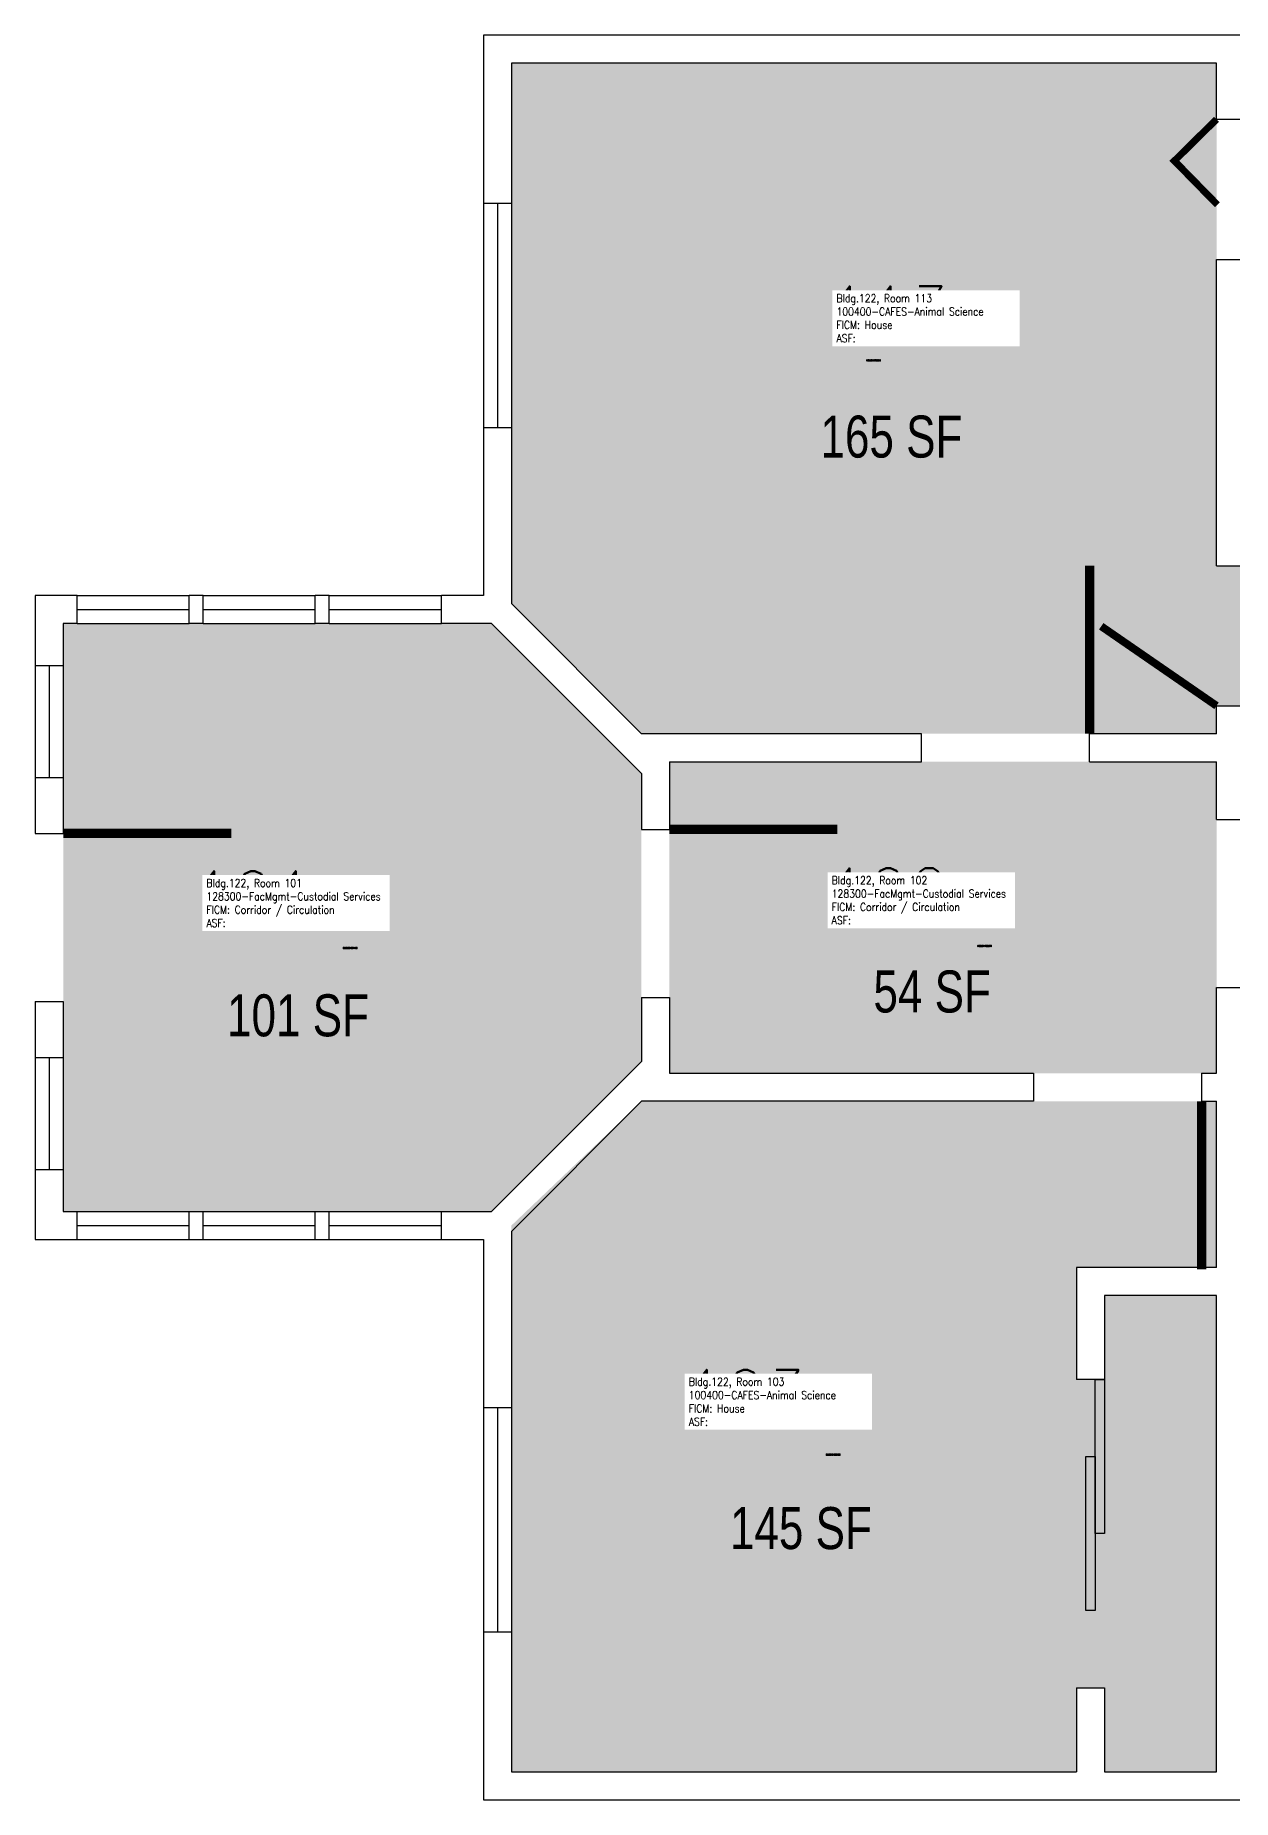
# Model space of a CAD drawing. Header units: inches. Extents: x -96 to 625, y -18 to 378.
# Drawn here: x -96 to 160.6, y 0 to 378 of the extents above; entities that cross this region are included whole.
import ezdxf
from ezdxf.enums import TextEntityAlignment as Align

# ---------------------------------------------------------------- set-up
doc = ezdxf.new("R2010")
doc.units = ezdxf.units.IN
doc.header["$LTSCALE"] = 10
doc.header["$MEASUREMENT"] = 0
for name, color, linetype in [('A-DOOR', 2, 'CONTINUOUS'), ('A-GLAZ', 1, 'CONTINUOUS'), ('A-GLAZ-SILL', 2, 'CONTINUOUS'), ('A-IDEN-RNUM', 7, 'CONTINUOUS'), ('A-IDEN-SNUM', 4, 'CONTINUOUS'), ('A-IDEN-VNUM', 4, 'CONTINUOUS'), ('A-WALL', 5, 'CONTINUOUS'), ('AREA-TEXT', 3, 'CONTINUOUS'), ('Rooms-Category-Color', 7, 'CONTINUOUS'), ('Rooms-College-Color', 7, 'CONTINUOUS'), ('Rooms-Department-Color', 7, 'CONTINUOUS'), ('Rooms-Division-Color', 7, 'CONTINUOUS'), ('Rooms-Information', 7, 'CONTINUOUS')]:
    doc.layers.add(name, color=color, linetype=linetype)
doc.styles.add('AREA', font='arial.ttf', dxfattribs={"width": 0.75, "height": 24})
doc.styles.add('ROOMSNUMBER', font='txt.shx', dxfattribs={"height": 0.03})
doc.styles.add('ROOMVNUMBER', font='simplex.shx', dxfattribs={"width": 0.85})

msp = doc.modelspace()

# ---------------------------------------------------------------- hatches: boundary and pattern name
at = {"layer": 'Rooms-Category-Color', "true_color": 0x728ef3}
for points in [[(157.09, 228.36), (157.09, 234.36), (163.09, 234.36), (163.09, 228.36), (217.09, 228.36), (217.09, 270.36), (163.09, 270.36), (163.09, 264.36), (157.09, 264.36), (157.09, 372), (6, 372), (6, 256.24), (33.88, 228.36)], [(157.09, 108), (133.09, 108), (133.09, 90), (127.09, 90), (127.09, 114), (157.09, 114), (157.09, 149.64), (33.88, 149.64), (6, 123), (6, 6), (127.09, 6), (127.09, 24), (133.09, 24), (133.09, 6), (157.09, 6), (157.09, 108), (133.09, 108)]]:
    msp.add_hatch(color=171, dxfattribs=at).paths.add_polyline_path(points)
at = {"layer": 'Rooms-Category-Color', "true_color": 0xadadad}
for points in [[(33.88, 158.12), (33.88, 219.88), (1.76, 252), (-90, 252), (-90, 126), (1.76, 126)], [(39.88, 222.36), (157.09, 222.36), (157.09, 155.64), (39.88, 155.64)]]:
    msp.add_hatch(color=253, dxfattribs=at).paths.add_polyline_path(points)
at = {"layer": 'Rooms-College-Color', "true_color": 0xadadad}
for points in [[(157.09, 228.36), (157.09, 234.36), (163.09, 234.36), (163.09, 228.36), (217.09, 228.36), (217.09, 270.36), (163.09, 270.36), (163.09, 264.36), (157.09, 264.36), (157.09, 372), (6, 372), (6, 256.24), (33.88, 228.36)], [(33.88, 158.12), (33.88, 219.88), (1.76, 252), (-90, 252), (-90, 126), (1.76, 126)], [(39.88, 222.36), (157.09, 222.36), (157.09, 155.64), (39.88, 155.64)], [(157.09, 108), (133.09, 108), (133.09, 90), (127.09, 90), (127.09, 114), (157.09, 114), (157.09, 149.64), (33.88, 149.64), (6, 123), (6, 6), (127.09, 6), (127.09, 24), (133.09, 24), (133.09, 6), (157.09, 6), (157.09, 108), (133.09, 108)]]:
    msp.add_hatch(color=253, dxfattribs=at).paths.add_polyline_path(points)
at = {"layer": 'Rooms-Department-Color', "true_color": 0xe3c5e1}
for points in [[(157.09, 228.36), (157.09, 234.36), (163.09, 234.36), (163.09, 228.36), (217.09, 228.36), (217.09, 270.36), (163.09, 270.36), (163.09, 264.36), (157.09, 264.36), (157.09, 372), (6, 372), (6, 256.24), (33.88, 228.36)], [(157.09, 108), (133.09, 108), (133.09, 90), (127.09, 90), (127.09, 114), (157.09, 114), (157.09, 149.64), (33.88, 149.64), (6, 123), (6, 6), (127.09, 6), (127.09, 24), (133.09, 24), (133.09, 6), (157.09, 6), (157.09, 108), (133.09, 108)]]:
    msp.add_hatch(color=254, dxfattribs=at).paths.add_polyline_path(points)
at = {"layer": 'Rooms-Department-Color', "true_color": 0xacacac}
for points in [[(33.88, 158.12), (33.88, 219.88), (1.76, 252), (-90, 252), (-90, 126), (1.76, 126)], [(39.88, 222.36), (157.09, 222.36), (157.09, 155.64), (39.88, 155.64)]]:
    msp.add_hatch(color=253, dxfattribs=at).paths.add_polyline_path(points)
at = {"layer": 'Rooms-Division-Color', "true_color": 0xe3c5e1}
for points in [[(157.09, 228.36), (157.09, 234.36), (163.09, 234.36), (163.09, 228.36), (217.09, 228.36), (217.09, 270.36), (163.09, 270.36), (163.09, 264.36), (157.09, 264.36), (157.09, 372), (6, 372), (6, 256.24), (33.88, 228.36)], [(157.09, 108), (133.09, 108), (133.09, 90), (127.09, 90), (127.09, 114), (157.09, 114), (157.09, 149.64), (33.88, 149.64), (6, 123), (6, 6), (127.09, 6), (127.09, 24), (133.09, 24), (133.09, 6), (157.09, 6), (157.09, 108), (133.09, 108)]]:
    msp.add_hatch(color=254, dxfattribs=at).paths.add_polyline_path(points)
at = {"layer": 'Rooms-Division-Color', "true_color": 0xadadad}
for points in [[(33.88, 158.12), (33.88, 219.88), (1.76, 252), (-90, 252), (-90, 126), (1.76, 126)], [(39.88, 222.36), (157.09, 222.36), (157.09, 155.64), (39.88, 155.64)]]:
    msp.add_hatch(color=253, dxfattribs=at).paths.add_polyline_path(points)

# ---------------------------------------------------------------- linework, layer by layer
at = {"layer": 'A-DOOR'}
for points in [[(129.88, 228.36, 2, 2, 0), (129.88, 264.36, 0, 0, 0.414214), (93.88, 228.36, 0, 0, -1)], [(157.09, 234.36, 1.67, 1.67, 0), (132.39, 251.39, 0, 0, -0.246664), (157.09, 264.36, 0, 0, -0.246664)], [(-90, 207, 2, 2, 0), (-54, 207, 0, 0, -0.414214), (-90, 171, 0, 0, 1)], [(39.88, 207.88, 2, 2, 0), (75.88, 207.88, 0, 0, -0.414214), (39.88, 171.88, 0, 0, 1)], [(153.88, 149.64, 2, 2, 0), (153.88, 113.64, 0, 0, -0.414214), (117.88, 149.64, 0, 0, 1)]]:
    msp.add_lwpolyline(points, format="xyseb", dxfattribs=at)
for points in [[(133.09, 90), (133.09, 57), (131.09, 57), (131.09, 90)], [(131.09, 73.5), (131.09, 40.5), (129.09, 40.5), (129.09, 73.5)]]:
    msp.add_lwpolyline(points, close=True, dxfattribs=at)
at = {"layer": 'A-GLAZ'}
for p, q in [((3, 342), (3, 294)), ((-87, 255), (-63, 255)), ((-60, 255), (-36, 255)), ((-33, 255), (-9, 255)), ((-93, 243), (-93, 219)), ((-93, 159), (-93, 135)), ((-87, 123), (-63, 123)), ((-60, 123), (-36, 123)), ((-33, 123), (-9, 123)), ((3, 84), (3, 36))]:
    msp.add_line(p, q, dxfattribs=at)
at = {"layer": 'A-GLAZ-SILL'}
for p, q in [((0, 342), (0, 294)), ((6, 342), (6, 294)), ((-87, 258), (-63, 258)), ((-60, 258), (-36, 258)), ((-33, 258), (-9, 258)), ((-87, 252), (-63, 252)), ((-60, 252), (-36, 252)), ((-33, 252), (-9, 252)), ((-96, 243), (-96, 219)), ((-90, 243), (-90, 219)), ((-96, 159), (-96, 135)), ((-90, 159), (-90, 135)), ((-87, 126), (-63, 126)), ((-60, 126), (-36, 126)), ((-33, 126), (-9, 126)), ((-87, 120), (-63, 120)), ((-60, 120), (-36, 120)), ((-33, 120), (-9, 120)), ((0, 84), (0, 36)), ((6, 84), (6, 36))]:
    msp.add_line(p, q, dxfattribs=at)
at = {"layer": 'A-GLAZ-SILL', "const_width": 1.5}
msp.add_lwpolyline([(157.28, 341.69), (148.07, 351.1), (157.09, 360)], dxfattribs=at)
at = {"layer": 'A-WALL'}
for p, q in [((193.09, 378), (0, 378)), ((0, 378), (0, 342)), ((6, 372), (6, 342)), ((157.09, 372), (6, 372)), ((157.09, 360), (157.09, 372)), ((157.09, 360), (163.09, 360)), ((0, 342), (6, 342)), ((157.09, 330), (163.09, 330)), ((157.09, 264.36), (157.09, 330)), ((0, 294), (6, 294)), ((0, 294), (0, 258)), ((6, 294), (6, 256.24)), ((157.09, 264.36), (163.09, 264.36)), ((-96, 258), (-96, 243)), ((-87, 258), (-96, 258)), ((-87, 252), (-87, 258)), ((-63, 252), (-63, 258)), ((-60, 258), (-63, 258)), ((-60, 252), (-60, 258)), ((-36, 252), (-36, 258)), ((-33, 258), (-36, 258)), ((-33, 252), (-33, 258)), ((0, 258), (-9, 258)), ((-9, 252), (-9, 258)), ((6, 256.24), (33.88, 228.36)), ((-90, 252), (-90, 243)), ((-87, 252), (-90, 252)), ((-60, 252), (-63, 252)), ((-33, 252), (-36, 252)), ((1.76, 252), (-9, 252)), ((1.76, 252), (33.88, 219.88)), ((-96, 243), (-90, 243)), ((157.09, 228.36), (157.09, 234.36)), ((157.09, 234.36), (163.09, 234.36)), ((93.88, 228.36), (33.88, 228.36)), ((93.88, 222.36), (93.88, 228.36)), ((129.88, 222.36), (129.88, 228.36)), ((157.09, 228.36), (129.88, 228.36)), ((33.88, 219.88), (33.88, 207.88)), ((39.88, 222.36), (39.88, 207.88)), ((39.88, 222.36), (93.88, 222.36)), ((129.88, 222.36), (157.09, 222.36)), ((157.09, 210), (157.09, 222.36)), ((-96, 219), (-90, 219)), ((-96, 219), (-96, 207)), ((-90, 219), (-90, 207)), ((157.09, 210), (163.09, 210)), ((-96, 207), (-90, 207)), ((33.88, 207.88), (39.88, 207.88)), ((157.09, 174), (163.09, 174)), ((157.09, 155.64), (157.09, 174)), ((-96, 171), (-96, 159)), ((-96, 171), (-90, 171)), ((-90, 171), (-90, 159)), ((33.88, 171.88), (39.88, 171.88)), ((33.88, 171.88), (33.88, 158.12)), ((39.88, 171.88), (39.88, 155.64)), ((-96, 159), (-90, 159)), ((1.76, 126), (33.88, 158.12)), ((39.88, 155.64), (117.88, 155.64)), ((117.88, 155.64), (117.88, 149.64)), ((153.88, 155.64), (153.88, 149.64)), ((153.88, 155.64), (157.09, 155.64)), ((6, 121.76), (33.88, 149.64)), ((117.88, 149.64), (33.88, 149.64)), ((153.88, 149.64), (157.09, 149.64)), ((157.09, 114), (157.09, 149.64)), ((-96, 135), (-90, 135)), ((-96, 135), (-96, 120)), ((-90, 135), (-90, 126)), ((-90, 126), (-87, 126)), ((-87, 120), (-87, 126)), ((-63, 120), (-63, 126)), ((-63, 126), (-60, 126)), ((-60, 120), (-60, 126)), ((-36, 120), (-36, 126)), ((-36, 126), (-33, 126)), ((-33, 120), (-33, 126)), ((-9, 120), (-9, 126)), ((-9, 126), (1.76, 126)), ((6, 121.76), (6, 84)), ((-96, 120), (-87, 120)), ((-63, 120), (-60, 120)), ((-36, 120), (-33, 120)), ((-9, 120), (0, 120)), ((0, 120), (0, 84)), ((157.09, 114), (127.09, 114)), ((127.09, 114), (127.09, 90)), ((157.09, 108), (133.09, 108)), ((133.09, 108), (133.09, 90)), ((157.09, 6), (157.09, 108)), ((133.09, 90), (127.09, 90)), ((0, 84), (6, 84)), ((0, 36), (6, 36)), ((0, 36), (0, 0)), ((6, 36), (6, 6)), ((127.09, 24), (133.09, 24)), ((6, 6), (127.09, 6)), ((133.09, 6), (157.09, 6)), ((0, 0), (168, 0))]:
    msp.add_line(p, q, dxfattribs=at)
for points in [[(127.09, 24), (127.09, 6)], [(133.09, 24), (133.09, 6)]]:
    msp.add_lwpolyline(points, dxfattribs=at)

# ---------------------------------------------------------------- texts
at = {"layer": 'A-IDEN-RNUM', "style": 'ROOMSNUMBER'}
for s, p in [('0113-00', (82.08, 308.16)), ('0101-00', (-30.09, 182.27)), ('0102-00', (105.86, 182.74)), ('0103-00', (73.42, 73.74))]:
    msp.add_text(s, height=0.36, dxfattribs=at).set_placement(p)
at = {"layer": 'A-IDEN-SNUM', "style": 'ROOMSNUMBER'}
for s, p in [('1220011300', (82.08, 308.16)), ('1220010100', (-30.09, 182.27)), ('1220010200', (105.86, 182.74)), ('1220010300', (73.42, 73.74))]:
    msp.add_text(s, height=0.36, dxfattribs=at).set_placement(p)
at = {"layer": 'A-IDEN-VNUM', "style": 'ROOMVNUMBER', "width": 0.85}
for s, p in [('113', (86.83, 318.23)), ('101', (-49.38, 192.96)), ('102', (86.78, 193.54)), ('103', (56.16, 86.12))]:
    msp.add_text(s, height=12, dxfattribs=at).set_placement(p, align=Align.MIDDLE_CENTER)
at = {"layer": 'AREA-TEXT', "style": 'AREA', "width": 0.75}
for s, p in [('165 SF', (87.44, 292.03)), ('54 SF', (96.16, 173.15)), ('101 SF', (-39.71, 168.04)), ('145 SF', (68.04, 58.19))]:
    msp.add_text(s, height=9, dxfattribs=at).set_placement(p, align=Align.MIDDLE_CENTER)

# ---------------------------------------------------------------- next in the draw order: texts
at = {"layer": 'Rooms-Information', "char_height": 1.7143, "width": 38.4, "attachment_point": 7, "style": 'ROOMVNUMBER', "bg_fill": 3, "box_fill_scale": 1.5, "bg_fill_color": 256, "bg_fill_true_color": 13158600, "bg_fill_transparency": 0}
for s, insert in [('Bldg.122, Room 113^M^J100400-CAFES-Animal Science^M^JFICM: House^M^JASF: ', (75.66, 312.23)), ('Bldg.122, Room 101^M^J128300-FacMgmt-Custodial Services^M^JFICM: Corridor / Circulation^M^JASF: ', (-59.34, 186.96)), ('Bldg.122, Room 102^M^J128300-FacMgmt-Custodial Services^M^JFICM: Corridor / Circulation^M^JASF: ', (74.64, 187.54)), ('Bldg.122, Room 103^M^J100400-CAFES-Animal Science^M^JFICM: House^M^JASF: ', (44.02, 80.12))]:
    msp.add_mtext(s, dxfattribs=dict(at, insert=insert))

doc.saveas('drawing.dxf')
